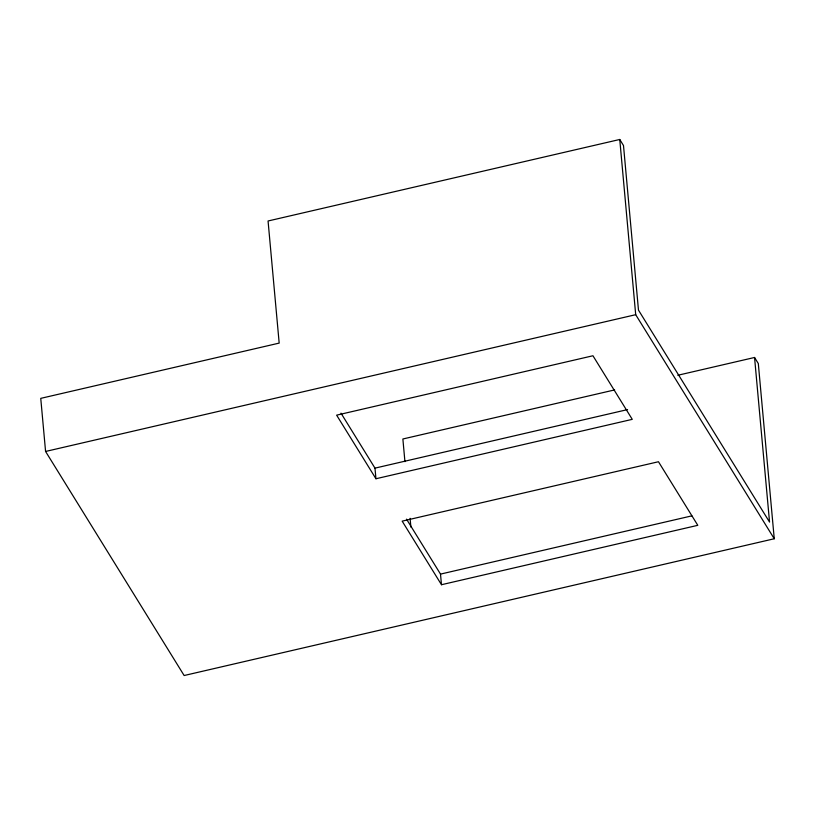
<?xml version="1.0" encoding="UTF-8"?>
<svg xmlns="http://www.w3.org/2000/svg" width="815" height="815" viewBox="0 0 815 815"><rect width="100%" height="100%" fill="white"/><g stroke="black" fill="none" stroke-linecap="round" stroke-linejoin="round"><path stroke-width="1.22" d="M754.558 357.479L769.543 522.079L638.481 310.128L623.495 145.528L619.757 139.477L268.064 220.987L279.178 343.105L40.75 398.362L45.579 451.459L184.139 675.523L774.25 538.756L758.307 363.541L754.558 357.479L677.785 375.277M45.579 451.459L635.7 314.692L774.25 538.756M614.632 389.916L402.875 438.99L404.933 461.657M340.996 413.164L374.981 468.136L627.581 409.588M375.949 478.751L632.257 419.348L592.943 355.758L336.626 415.161L375.949 478.751L374.981 468.136M406.522 519.145L440.507 574.106L691.874 515.854M441.475 584.722L697.793 525.318L658.469 461.738L402.162 521.142L441.475 584.722L440.507 574.106M619.757 139.477L635.7 314.692M410.088 518.309L410.892 527.122"/></g></svg>
